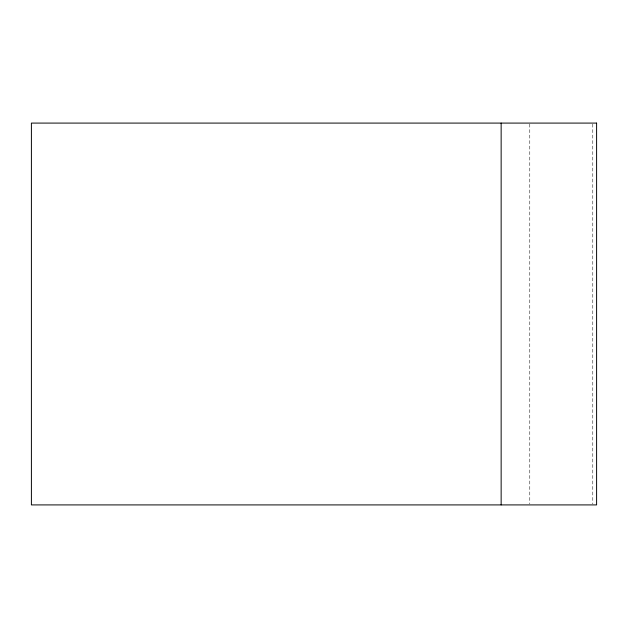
<?xml version="1.0" encoding="UTF-8"?>
<svg xmlns="http://www.w3.org/2000/svg" width="628" height="628" viewBox="0 0 628 628"><rect width="100%" height="100%" fill="white"/><g stroke="black" fill="none" stroke-linecap="round" stroke-linejoin="round"><path stroke-width="0.47" stroke-dasharray="3.14 2.35" d="M592.785 124.069L592.785 503.931M529.781 124.069L529.781 503.931"/><path stroke-width="0.94" d="M501.144 123.088L501.144 504.912M596.6 123.088L31.4 123.088L31.4 504.912L596.6 504.912L596.6 123.088"/></g></svg>
